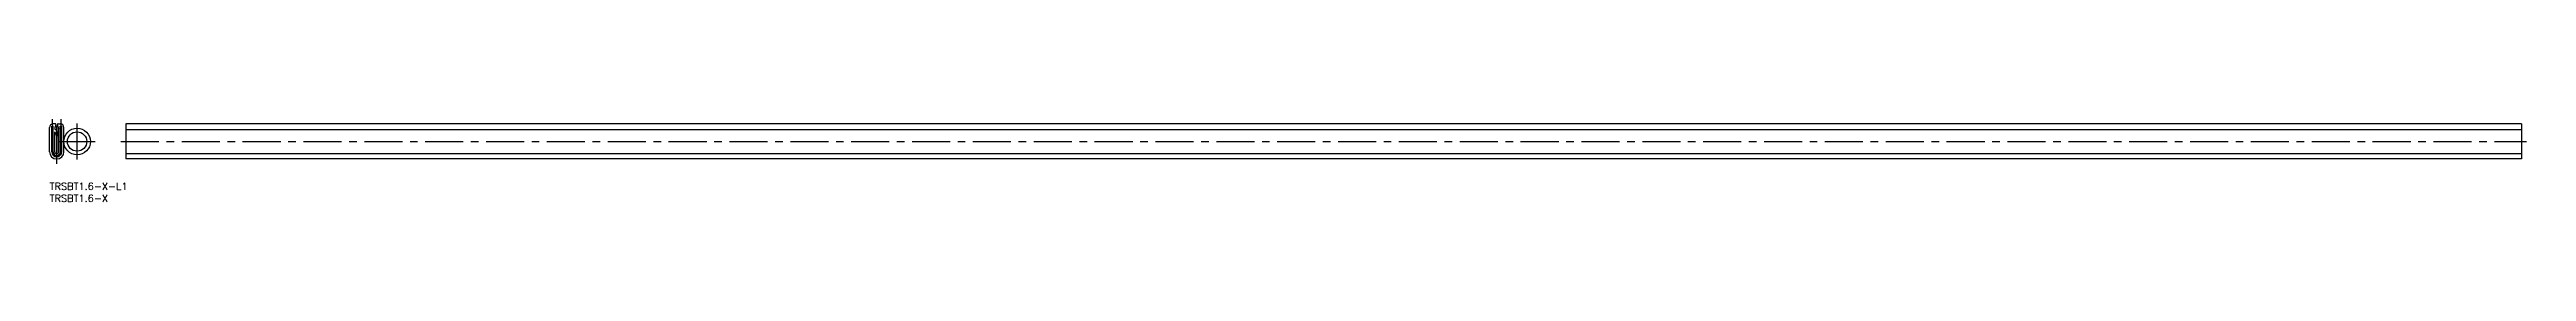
# Model space of a CAD drawing. Extents: x 0 to 1034, y -8 to 27.
import ezdxf

# ---------------------------------------------------------------- set-up
doc = ezdxf.new("R2010")
doc.units = 0
doc.header["$LTSCALE"] = 0.5
doc.linetypes.add('CENTER', pattern=[50.8, 31.75, -6.35, 6.35, -6.35])
for name, color, linetype in [('MSM_CENTER', 1, 'CENTER'), ('MSM_CONTINUOUS', 7, 'CONTINUOUS'), ('MSM_PART_NUMBER', 7, 'CONTINUOUS')]:
    doc.layers.add(name, color=color, linetype=linetype)
doc.styles.get("Standard").update_dxf_attribs({"font": 'txt.shx', "height": 3, "bigfont": 'bigfont.shx'})

# ---------------------------------------------------------------- blocks, each defined once
blk = doc.blocks.new('*U2')
at = {"layer": 'MSM_PART_NUMBER'}
blk.add_text('TRSBT1.6-X-L1', height=3, dxfattribs=at).set_placement((0, -3))
blk = doc.blocks.new('*U3')
at = {"layer": 'MSM_PART_NUMBER'}
blk.add_text('TRSBT1.6-X', height=3, dxfattribs=at).set_placement((0, -8))

msp = doc.modelspace()

# ---------------------------------------------------------------- linework, layer by layer
at = {"layer": 'MSM_CENTER'}
for p, q in [((1.2, 13), (1.2, 26.7)), ((3, 8), (3, 26.7)), ((4.8, 13), (4.8, 26.7)), ((11.5, 9.8), (11.5, 24.9)), ((4, 17.3), (19.1, 17.3)), ((29.8, 17.3), (1033.8, 17.3))]:
    msp.add_line(p, q, dxfattribs=at)
msp.add_arc((3, 13), 1.8, 180, 0, dxfattribs=at)
at = {"layer": 'MSM_CONTINUOUS'}
for p, q in [((0, 13), (0, 23.2)), ((0.9, 13), (0.9, 23.7)), ((1.5, 23.7), (0.9, 23.7)), ((2.5, 24.7), (1.5, 24.7)), ((1.5, 13), (1.5, 23.7)), ((2.2, 13), (2.2, 21.3)), ((3.5, 24.7), (4.5, 24.7)), ((3.8, 13), (3.8, 22.7)), ((4.5, 13), (4.5, 23.7)), ((4.5, 23.7), (5.1, 23.7)), ((5.1, 13), (5.1, 23.7)), ((6, 13), (6, 23.2)), ((1031.8, 24.7), (31.8, 24.7)), ((31.8, 24.7), (31.8, 10)), ((31.8, 22.3), (1031.8, 22.3)), ((1031.8, 24.7), (1031.8, 10)), ((31.8, 12.3), (1031.8, 12.3)), ((1031.8, 10), (31.8, 10))]:
    msp.add_line(p, q, dxfattribs=at)
for radius in [5.55, 4.05]:
    msp.add_circle((11.5, 17.3), radius, dxfattribs=at)
for centre, radius, start, end in [((1.5, 23.2), 1.5, 90, 180), ((10.6, 21.1), 8.58, 158.1048, 169.5705), ((2.7, 22.7), 0.5, 180, 220.7151), ((2.2, 21.3), 0.05, 35.6652, 180), ((0.8, 20.2), 2.65, 355.686, 54.2961), ((1.2, 20), 1.64, 359.8526, 48.6873), ((2.4, 24.5), 0.25, 335.2971, 85.468), ((3.6, 24.5), 0.25, 94.532, 204.7029), ((-4.6, 21.1), 8.58, 10.4295, 21.8952), ((4.5, 23.2), 1.5, 0, 90), ((3, 13), 3, 180, 0), ((3, 13), 2.1, 180, 0), ((3, 13), 1.5, 180, 0), ((3, 13), 0.8, 180, 0), ((3.1, 20), 0.285, 179.8526, 355.686)]:
    msp.add_arc(centre, radius, start, end, dxfattribs=at)

# ---------------------------------------------------------------- block references
for name in ['*U2', '*U3']:
    msp.add_blockref(name, (0, 0), dxfattribs=at)

doc.saveas('drawing.dxf')
